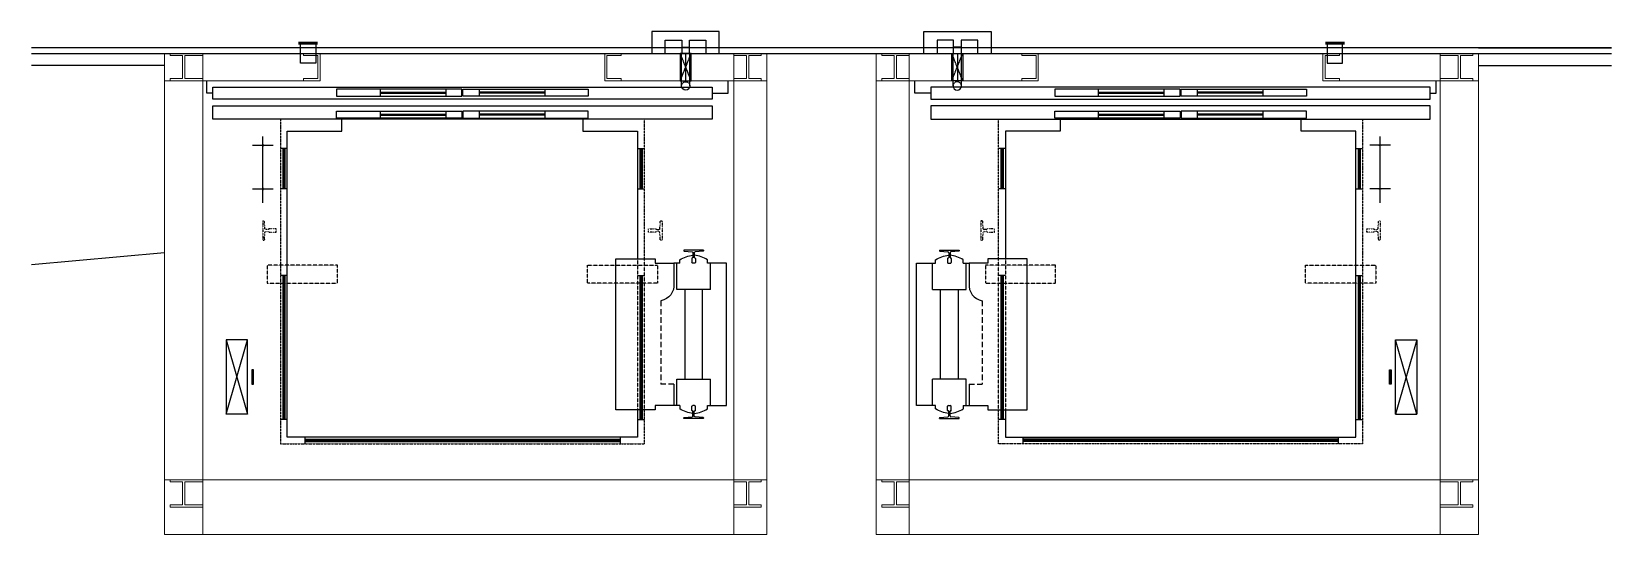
# Model space of a CAD drawing. Header units: millimetres. Extents: x 1372008 to 1411324, y -46445 to -30295.
# Drawn here: x 1372008 to 1379223, y -46445 to -44145 of the extents above; entities that cross this region are included whole.
import ezdxf

# ---------------------------------------------------------------- set-up
doc = ezdxf.new("R2010")
doc.units = ezdxf.units.MM
for name, pattern in [('CENTER2', [1.125, 0.75, -0.125, 0.125, -0.125]), ('DIVIDE', [1.25, 0.5, -0.25, 0, -0.25, 0, -0.25]), ('HIDDEN', [0.375, 0.25, -0.125]), ('PHANTOM', [2.5, 1.25, -0.25, 0.25, -0.25, 0.25, -0.25])]:
    doc.linetypes.add(name, pattern=pattern)
for name, color, linetype in [('Baca', 7, 'Continuous'), ('Lift', 7, 'Continuous'), ('Meheccer', 7, 'Continuous'), ('plita 2', 7, 'Continuous'), ('sutun1', 7, 'Continuous')]:
    doc.layers.add(name, color=color, linetype=linetype)
doc.layers.add('Metalkonstruksiya', color=206, linetype='Continuous', lineweight=9)

msp = doc.modelspace()

# ---------------------------------------------------------------- linework, layer by layer
at = {"layer": 'Baca'}
msp.add_line((1372615.2, -45156.3), (1372007.8, -45211.4), dxfattribs=at)
at = {"layer": 'Lift'}
for p, q in [((1373226.4, -44197.5), (1373313.9, -44197.5)), ((1374977.4, -44216.4), (1375012, -44216.4)), ((1376253, -44216.4), (1376218.4, -44216.4)), ((1378003.9, -44197.5), (1377916.4, -44197.5)), ((1374994.7, -44244.8), (1374994.7, -44369.8)), ((1376235.7, -44244.8), (1376235.7, -44369.8)), ((1372807.8, -44427.3), (1372807.8, -44369.8)), ((1374976.2, -44393.4), (1374976.2, -44369.8)), ((1375014.2, -44393.4), (1375014.2, -44369.8)), ((1376216.2, -44393.4), (1376216.2, -44369.8)), ((1376254.2, -44393.4), (1376254.2, -44369.8)), ((1378422.6, -44427.3), (1378422.6, -44369.8)), ((1372835.2, -44427.3), (1372807.8, -44427.3)), ((1373599.2, -44408.8), (1373599.2, -44440.8)), ((1373599.2, -44422.3), (1373899.2, -44422.3)), ((1373599.2, -44424.8), (1373899.2, -44424.8)), ((1373599.2, -44427.3), (1373899.2, -44427.3)), ((1373899.2, -44408.8), (1373899.2, -44440.8)), ((1374051.2, -44408.8), (1374051.2, -44440.8)), ((1374351.2, -44422.3), (1374051.2, -44422.3)), ((1374051.2, -44424.8), (1374351.2, -44424.8)), ((1374351.2, -44427.3), (1374051.2, -44427.3)), ((1374351.2, -44408.8), (1374351.2, -44440.8)), ((1376879.2, -44408.8), (1376879.2, -44440.8)), ((1376879.2, -44422.3), (1377179.2, -44422.3)), ((1377179.2, -44424.8), (1376879.2, -44424.8)), ((1376879.2, -44427.3), (1377179.2, -44427.3)), ((1377179.2, -44408.8), (1377179.2, -44440.8)), ((1377331.2, -44408.8), (1377331.2, -44440.8)), ((1377631.2, -44422.3), (1377331.2, -44422.3)), ((1377631.2, -44424.8), (1377331.2, -44424.8)), ((1377631.2, -44427.3), (1377331.2, -44427.3)), ((1377631.2, -44408.8), (1377631.2, -44440.8)), ((1378395.2, -44427.3), (1378422.6, -44427.3)), ((1373599.2, -44508.8), (1373599.2, -44540.8)), ((1373899.2, -44508.8), (1373899.2, -44540.8)), ((1374051.2, -44508.8), (1374051.2, -44540.8)), ((1374351.2, -44508.8), (1374351.2, -44540.8)), ((1376879.2, -44508.8), (1376879.2, -44540.8)), ((1377179.2, -44508.8), (1377179.2, -44540.8)), ((1377331.2, -44508.8), (1377331.2, -44540.8)), ((1377631.2, -44508.8), (1377631.2, -44540.8)), ((1373599.2, -44522.3), (1373899.2, -44522.3)), ((1373599.2, -44524.8), (1373899.2, -44524.8)), ((1373599.2, -44527.3), (1373899.2, -44527.3)), ((1374351.2, -44522.3), (1374051.2, -44522.3)), ((1374051.2, -44524.8), (1374351.2, -44524.8)), ((1374351.2, -44527.3), (1374051.2, -44527.3)), ((1376879.2, -44522.3), (1377179.2, -44522.3)), ((1377179.2, -44524.8), (1376879.2, -44524.8)), ((1376879.2, -44527.3), (1377179.2, -44527.3)), ((1377631.2, -44522.3), (1377331.2, -44522.3)), ((1377631.2, -44524.8), (1377331.2, -44524.8)), ((1377631.2, -44527.3), (1377331.2, -44527.3)), ((1373175.2, -44679.8), (1373144.2, -44679.8)), ((1373154.7, -44679.8), (1373154.7, -44863.8)), ((1373159.7, -44679.8), (1373159.7, -44863.8)), ((1373164.7, -44679.8), (1373164.7, -44863.8)), ((1374775.2, -44679.8), (1374806.2, -44679.8)), ((1374785.7, -44679.8), (1374785.7, -44863.8)), ((1374790.7, -44679.8), (1374790.7, -44863.8)), ((1374795.7, -44679.8), (1374795.7, -44863.8)), ((1376455.2, -44679.8), (1376424.2, -44679.8)), ((1376434.7, -44679.8), (1376434.7, -44863.8)), ((1376439.7, -44679.8), (1376439.7, -44863.8)), ((1376444.7, -44679.8), (1376444.7, -44863.8)), ((1378055.2, -44679.8), (1378086.2, -44679.8)), ((1378065.7, -44679.8), (1378065.7, -44863.8)), ((1378070.7, -44679.8), (1378070.7, -44863.8)), ((1378075.7, -44679.8), (1378075.7, -44863.8)), ((1373175.2, -44863.8), (1373144.2, -44863.8)), ((1374775.2, -44863.8), (1374806.2, -44863.8)), ((1376455.2, -44863.8), (1376424.2, -44863.8)), ((1378055.2, -44863.8), (1378086.2, -44863.8)), ((1373175.2, -45259.8), (1373144.2, -45259.8)), ((1373154.7, -45259.8), (1373154.7, -45919.8)), ((1373159.7, -45259.8), (1373159.7, -45919.8)), ((1373164.7, -45259.8), (1373164.7, -45919.8)), ((1374775.2, -45259.8), (1374806.2, -45259.8)), ((1374785.7, -45259.8), (1374785.7, -45919.8)), ((1374790.7, -45259.8), (1374790.7, -45919.8)), ((1374795.7, -45259.8), (1374795.7, -45919.8)), ((1376455.2, -45259.8), (1376424.2, -45259.8)), ((1376434.7, -45259.8), (1376434.7, -45919.8)), ((1376439.7, -45259.8), (1376439.7, -45919.8)), ((1376444.7, -45259.8), (1376444.7, -45919.8)), ((1378055.2, -45259.8), (1378086.2, -45259.8)), ((1378065.7, -45259.8), (1378065.7, -45919.8)), ((1378070.7, -45259.8), (1378070.7, -45919.8)), ((1378075.7, -45259.8), (1378075.7, -45919.8)), ((1373175.2, -45919.8), (1373144.2, -45919.8)), ((1374775.2, -45919.8), (1374806.2, -45919.8)), ((1376455.2, -45919.8), (1376424.2, -45919.8)), ((1378055.2, -45919.8), (1378086.2, -45919.8)), ((1373255.2, -45999.8), (1373255.2, -46029.8)), ((1373255.2, -46009.8), (1374695.2, -46009.8)), ((1373255.2, -46014.8), (1374695.2, -46014.8)), ((1373255.2, -46019.8), (1374695.2, -46019.8)), ((1374695.2, -45999.8), (1374695.2, -46029.8)), ((1376535.2, -45999.8), (1376535.2, -46029.8)), ((1377975.2, -46009.8), (1376535.2, -46009.8)), ((1377975.2, -46014.8), (1376535.2, -46014.8)), ((1377975.2, -46019.8), (1376535.2, -46019.8)), ((1377975.2, -45999.8), (1377975.2, -46029.8))]:
    msp.add_line(p, q, dxfattribs=at)
at = {"layer": 'Lift', "linetype": 'CENTER2'}
for p, q in [((1375020.2, -44369.8), (1374970.2, -44244.8)), ((1374970.2, -44369.8), (1375020.2, -44244.8)), ((1376210.2, -44369.8), (1376260.2, -44244.8)), ((1376260.2, -44369.8), (1376210.2, -44244.8)), ((1373064.2, -44928), (1373064.2, -44624.7)), ((1378166.2, -44928), (1378166.2, -44624.7)), ((1373016.7, -44664.8), (1373111.7, -44664.8)), ((1378213.7, -44664.8), (1378118.7, -44664.8)), ((1373016.7, -44864.8), (1373111.7, -44864.8)), ((1378213.7, -44864.8), (1378118.7, -44864.8))]:
    msp.add_line(p, q, dxfattribs=at)
at = {"layer": 'Lift', "linetype": 'HIDDEN', "ltscale": 10}
for p, q in [((1374976.2, -44369.8), (1374976.2, -44244.8)), ((1375014.2, -44369.8), (1375014.2, -44244.8)), ((1376216.2, -44369.8), (1376216.2, -44244.8)), ((1376254.2, -44369.8), (1376254.2, -44244.8))]:
    msp.add_line(p, q, dxfattribs=at)
at = {"layer": 'Lift', "linetype": 'Continuous'}
for p, q in [((1373425.2, -44599.8), (1373425.2, -44544.8)), ((1377805.2, -44599.8), (1377805.2, -44544.8)), ((1373175.2, -45999.8), (1373175.2, -44599.8)), ((1373175.2, -44599.8), (1373425.2, -44599.8)), ((1378055.2, -44599.8), (1377805.2, -44599.8)), ((1378055.2, -45999.8), (1378055.2, -44599.8)), ((1374775.2, -45871.8), (1374775.2, -45999.8)), ((1376455.2, -45871.8), (1376455.2, -45999.8)), ((1374775.2, -45999.8), (1373175.2, -45999.8)), ((1376455.2, -45999.8), (1378055.2, -45999.8))]:
    msp.add_line(p, q, dxfattribs=at)
at = {"layer": 'Lift', "linetype": 'PHANTOM', "ltscale": 0.5}
for p, q in [((1374806.2, -45187.8), (1374806.2, -44544.8)), ((1376424.2, -45187.8), (1376424.2, -44544.8))]:
    msp.add_line(p, q, dxfattribs=at)
at = {"layer": 'Lift', "linetype": 'ByBlock'}
for p, q in [((1375076.2, -45144.8), (1374986.2, -45144.8)), ((1374986.2, -45144.8), (1374986.2, -45147)), ((1374988, -45149), (1375024.2, -45152.8)), ((1375028.2, -45156.8), (1375028.2, -45178.4)), ((1375034.2, -45156.8), (1375034.2, -45178.4)), ((1375074.4, -45149), (1375038.2, -45152.8)), ((1375076.2, -45144.8), (1375076.2, -45147)), ((1376154.2, -45144.8), (1376244.2, -45144.8)), ((1376154.2, -45144.8), (1376154.2, -45147)), ((1376156, -45149), (1376192.2, -45152.8)), ((1376196.2, -45156.8), (1376196.2, -45178.4)), ((1376202.2, -45156.8), (1376202.2, -45178.4)), ((1376242.4, -45149), (1376206.2, -45152.8)), ((1376244.2, -45144.8), (1376244.2, -45147)), ((1374967.7, -45204.8), (1374941.2, -45204.8)), ((1374941.2, -45204.8), (1374941.2, -45296.9)), ((1374954.4, -45324.8), (1374954.4, -45204.8)), ((1374967.7, -45204.8), (1374967.7, -45189.1)), ((1375023.2, -45182.4), (1375023.2, -45200.8)), ((1375026.2, -45180.4), (1375025.2, -45180.4)), ((1375035.2, -45204.8), (1375027.2, -45204.8)), ((1375037.2, -45180.4), (1375036.2, -45180.4)), ((1375039.2, -45182.4), (1375039.2, -45200.8)), ((1375107.9, -45324.8), (1375107.9, -45204.8)), ((1376122.4, -45324.8), (1376122.4, -45204.8)), ((1376191.2, -45182.4), (1376191.2, -45200.8)), ((1376193.2, -45180.4), (1376194.2, -45180.4)), ((1376195.2, -45204.8), (1376203.2, -45204.8)), ((1376204.2, -45180.4), (1376205.2, -45180.4)), ((1376207.2, -45182.4), (1376207.2, -45200.8)), ((1376262.7, -45204.8), (1376262.7, -45189.1)), ((1376262.7, -45204.8), (1376289.2, -45204.8)), ((1376275.9, -45324.8), (1376275.9, -45204.8)), ((1376289.2, -45204.8), (1376289.2, -45296.9)), ((1375107.9, -45324.8), (1374954.4, -45324.8)), ((1374991.2, -45324.8), (1374991.2, -45734.8)), ((1375071.2, -45734.8), (1375071.2, -45324.8)), ((1376122.4, -45324.8), (1376275.9, -45324.8)), ((1376159.2, -45734.8), (1376159.2, -45324.8)), ((1376239.2, -45324.8), (1376239.2, -45734.8)), ((1374954.4, -45734.8), (1375107.9, -45734.8)), ((1374954.4, -45854.8), (1374954.4, -45734.8)), ((1375107.9, -45854.8), (1375107.9, -45734.8)), ((1376275.9, -45734.8), (1376122.4, -45734.8)), ((1376122.4, -45854.8), (1376122.4, -45734.8)), ((1376275.9, -45854.8), (1376275.9, -45734.8)), ((1374941.2, -45756.9), (1374941.2, -45854.8)), ((1376289.2, -45756.9), (1376289.2, -45854.8)), ((1374967.7, -45854.8), (1374941.2, -45854.8)), ((1374967.7, -45854.8), (1374967.7, -45870.6)), ((1375023.2, -45877.3), (1375023.2, -45858.8)), ((1375026.2, -45879.3), (1375025.2, -45879.3)), ((1375035.2, -45854.8), (1375027.2, -45854.8)), ((1375028.2, -45902.8), (1375028.2, -45881.3)), ((1375034.2, -45902.8), (1375034.2, -45881.3)), ((1375037.2, -45879.3), (1375036.2, -45879.3)), ((1375039.2, -45877.3), (1375039.2, -45858.8)), ((1376191.2, -45877.3), (1376191.2, -45858.8)), ((1376193.2, -45879.3), (1376194.2, -45879.3)), ((1376195.2, -45854.8), (1376203.2, -45854.8)), ((1376196.2, -45902.8), (1376196.2, -45881.3)), ((1376202.2, -45902.8), (1376202.2, -45881.3)), ((1376204.2, -45879.3), (1376205.2, -45879.3)), ((1376207.2, -45877.3), (1376207.2, -45858.8)), ((1376262.7, -45854.8), (1376289.2, -45854.8)), ((1376262.7, -45854.8), (1376262.7, -45870.6)), ((1374986.2, -45914.8), (1374986.2, -45912.6)), ((1375076.2, -45914.8), (1374986.2, -45914.8)), ((1374988, -45910.6), (1375024.2, -45906.8)), ((1375074.4, -45910.6), (1375038.2, -45906.8)), ((1375076.2, -45914.8), (1375076.2, -45912.6)), ((1376154.2, -45914.8), (1376154.2, -45912.6)), ((1376154.2, -45914.8), (1376244.2, -45914.8)), ((1376156, -45910.6), (1376192.2, -45906.8)), ((1376242.4, -45910.6), (1376206.2, -45906.8)), ((1376244.2, -45914.8), (1376244.2, -45912.6))]:
    msp.add_line(p, q, dxfattribs=at)
at = {"layer": 'Lift', "linetype": 'HIDDEN'}
for p, q in [((1374775.2, -45187.8), (1374775.2, -45871.8)), ((1374806.2, -45871.8), (1374806.2, -45187.8)), ((1376424.2, -45871.8), (1376424.2, -45187.8)), ((1376455.2, -45187.8), (1376455.2, -45871.8))]:
    msp.add_line(p, q, dxfattribs=at)
at = {"layer": 'Lift', "linetype": 'HIDDEN', "ltscale": 100}
for p, q in [((1374881.2, -45376.3), (1374881.2, -45756.9)), ((1376349.2, -45376.3), (1376349.2, -45756.9)), ((1374941.2, -45756.9), (1374881.2, -45756.9)), ((1376289.2, -45756.9), (1376349.2, -45756.9))]:
    msp.add_line(p, q, dxfattribs=at)
at = {"layer": 'Lift', "ltscale": 2, "extrusion": (0, 0, -1)}
msp.add_lwpolyline([(-1375148.3, -44244.8), (-1375148.3, -44144.8), (-1374841.1, -44144.8), (-1374841.1, -44244.8)], dxfattribs=at)
at = {"layer": 'Lift', "ltscale": 2}
msp.add_lwpolyline([(1376082.1, -44244.8), (1376082.1, -44144.8), (1376389.3, -44144.8), (1376389.3, -44244.8)], dxfattribs=at)
at = {"layer": 'Lift', "extrusion": (0, 0, -1), "const_width": 13.1}
msp.add_lwpolyline([(-1373226.4, -44197.5), (-1373313.9, -44197.5)], dxfattribs=at)
at = {"layer": 'Lift', "extrusion": (0, 0, -1)}
for points in [[(-1373305.2, -44203.8), (-1373305.2, -44289.8), (-1373305.2, -44289.8), (-1373235.2, -44289.8), (-1373235.2, -44197.5)], [(-1374902, -44244.8), (-1374902, -44183.7), (-1374977.4, -44183.7), (-1374977.4, -44244.8)], [(-1375012, -44245.1), (-1375012, -44183.7), (-1375087.4, -44183.7), (-1375087.4, -44244.8)], [(-1375115.2, -44427.3), (-1375188.3, -44427.3), (-1375188.3, -44369.8)]]:
    msp.add_lwpolyline(points, dxfattribs=at)
at = {"layer": 'Lift'}
for points in [[(1376218.4, -44245.1), (1376218.4, -44183.7), (1376143, -44183.7), (1376143, -44244.8)], [(1376328.4, -44244.8), (1376328.4, -44183.7), (1376253, -44183.7), (1376253, -44244.8)], [(1377925.2, -44203.8), (1377925.2, -44289.8), (1377925.2, -44289.8), (1377995.2, -44289.8), (1377995.2, -44197.5)], [(1376115.2, -44427.3), (1376042, -44427.3), (1376042, -44369.8)]]:
    msp.add_lwpolyline(points, dxfattribs=at)
at = {"layer": 'Lift', "const_width": 13.1}
msp.add_lwpolyline([(1378003.9, -44197.5), (1377916.4, -44197.5)], dxfattribs=at)
at = {"layer": 'Lift', "linetype": 'Continuous', "extrusion": (0, 0, -1)}
for points in [[(-1375020.2, -44244.8), (-1375020.2, -44244.8), (-1374970.2, -44244.8), (-1374970.2, -44369.8), (-1375020.2, -44369.8), (-1375020.2, -44244.8)], [(-1375115.2, -44399.8), (-1375115.2, -44454.8), (-1372835.2, -44454.8), (-1372835.2, -44399.8), (-1375115.2, -44399.8)], [(-1375115.2, -44484.8), (-1375115.2, -44544.8), (-1372835.2, -44544.8), (-1372835.2, -44484.8), (-1375115.2, -44484.8)], [(-1374525.2, -44544.8), (-1374525.2, -44599.8), (-1374775.2, -44599.8), (-1374775.2, -45187.8)], [(-1372993.1, -45894.8), (-1372993.1, -45554.8), (-1372896.6, -45554.8), (-1372993.1, -45894.8), (-1372896.6, -45894.8), (-1372993.1, -45554.8), (-1372896.6, -45554.8), (-1372896.6, -45894.8)]]:
    msp.add_lwpolyline(points, dxfattribs=at)
at = {"layer": 'Lift', "linetype": 'Continuous'}
for points in [[(1376210.2, -44244.8), (1376210.2, -44244.8), (1376260.2, -44244.8), (1376260.2, -44369.8), (1376210.2, -44369.8), (1376210.2, -44244.8)], [(1376115.2, -44399.8), (1376115.2, -44454.8), (1378395.2, -44454.8), (1378395.2, -44399.8), (1376115.2, -44399.8)], [(1376115.2, -44484.8), (1376115.2, -44544.8), (1378395.2, -44544.8), (1378395.2, -44484.8), (1376115.2, -44484.8)], [(1376705.2, -44544.8), (1376705.2, -44599.8), (1376455.2, -44599.8), (1376455.2, -45187.8)], [(1378237.3, -45894.8), (1378237.3, -45554.8), (1378333.8, -45554.8), (1378237.3, -45894.8), (1378333.8, -45894.8), (1378237.3, -45554.8), (1378333.8, -45554.8), (1378333.8, -45894.8)]]:
    msp.add_lwpolyline(points, dxfattribs=at)
at = {"layer": 'Lift', "linetype": 'Continuous', "extrusion": (0, 0, -1)}
for points in [[(-1373400.2, -44440.8), (-1373972.7, -44440.8), (-1373972.7, -44408.8), (-1373400.2, -44408.8)], [(-1374550.2, -44440.8), (-1373977.7, -44440.8), (-1373977.7, -44408.8), (-1374550.2, -44408.8)], [(-1373400.2, -44508.8), (-1373972.7, -44508.8), (-1373972.7, -44540.8), (-1373400.2, -44540.8)], [(-1374550.2, -44508.8), (-1373977.7, -44508.8), (-1373977.7, -44540.8), (-1374550.2, -44540.8)]]:
    msp.add_lwpolyline(points, close=True, dxfattribs=at)
at = {"layer": 'Lift', "linetype": 'Continuous'}
for points in [[(1376680.2, -44440.8), (1377252.7, -44440.8), (1377252.7, -44408.8), (1376680.2, -44408.8)], [(1377830.2, -44440.8), (1377257.7, -44440.8), (1377257.7, -44408.8), (1377830.2, -44408.8)], [(1376680.2, -44508.8), (1377252.7, -44508.8), (1377252.7, -44540.8), (1376680.2, -44540.8)], [(1377830.2, -44508.8), (1377257.7, -44508.8), (1377257.7, -44540.8), (1377830.2, -44540.8)]]:
    msp.add_lwpolyline(points, close=True, dxfattribs=at)
at = {"layer": 'Lift', "linetype": 'PHANTOM', "ltscale": 0.5, "extrusion": (0, 0, -1)}
msp.add_lwpolyline([(-1373144.2, -44544.8), (-1373144.2, -46029.8), (-1374806.2, -46029.8), (-1374806.2, -45871.8)], dxfattribs=at)
at = {"layer": 'Lift', "linetype": 'PHANTOM', "ltscale": 0.5}
msp.add_lwpolyline([(1378086.2, -44544.8), (1378086.2, -46029.8), (1376424.2, -46029.8), (1376424.2, -45871.8)], dxfattribs=at)
at = {"layer": 'Lift', "linetype": 'DIVIDE', "extrusion": (0, 0, -1)}
for points in [[(-1373125.2, -45047.9), (-1373124.2, -45046.9), (-1373091.8, -45046.9, 0.355675), (-1373087.9, -45050.1), (-1373077.7, -45050.1, 0.393341), (-1373073.7, -45046.4), (-1373071.3, -45013.1, -0.393341), (-1373068.3, -45010.3), (-1373063.2, -45010.3), (-1373063.2, -45099.3), (-1373068.3, -45099.3, -0.393341), (-1373071.3, -45096.5), (-1373073.7, -45063.3, 0.393341), (-1373077.7, -45059.6), (-1373087.9, -45059.6, 0.355675), (-1373091.8, -45062.8), (-1373124.2, -45062.8), (-1373125.2, -45061.8)], [(-1374825.2, -45047.9), (-1374826.2, -45046.9), (-1374858.6, -45046.9, -0.355675), (-1374862.5, -45050.1), (-1374872.7, -45050.1, -0.393341), (-1374876.7, -45046.4), (-1374879.1, -45013.1, 0.393341), (-1374882.1, -45010.3), (-1374887.2, -45010.3), (-1374887.2, -45099.3), (-1374882.1, -45099.3, 0.393341), (-1374879.1, -45096.5), (-1374876.7, -45063.3, -0.393341), (-1374872.7, -45059.6), (-1374862.5, -45059.6, -0.355675), (-1374858.6, -45062.8), (-1374826.2, -45062.8), (-1374825.2, -45061.8)]]:
    msp.add_lwpolyline(points, format="xyb", close=True, dxfattribs=at)
at = {"layer": 'Lift', "linetype": 'DIVIDE'}
for points in [[(1376405.2, -45047.9), (1376404.2, -45046.9), (1376371.8, -45046.9, -0.355675), (1376367.9, -45050.1), (1376357.7, -45050.1, -0.393341), (1376353.7, -45046.4), (1376351.3, -45013.1, 0.393341), (1376348.3, -45010.3), (1376343.2, -45010.3), (1376343.2, -45099.3), (1376348.3, -45099.3, 0.393341), (1376351.3, -45096.5), (1376353.7, -45063.3, -0.393341), (1376357.7, -45059.6), (1376367.9, -45059.6, -0.355675), (1376371.8, -45062.8), (1376404.2, -45062.8), (1376405.2, -45061.8)], [(1378105.2, -45047.9), (1378106.2, -45046.9), (1378138.6, -45046.9, 0.355675), (1378142.5, -45050.1), (1378152.7, -45050.1, 0.393341), (1378156.7, -45046.4), (1378159.1, -45013.1, -0.393341), (1378162.1, -45010.3), (1378167.2, -45010.3), (1378167.2, -45099.3), (1378162.1, -45099.3, -0.393341), (1378159.1, -45096.5), (1378156.7, -45063.3, 0.393341), (1378152.7, -45059.6), (1378142.5, -45059.6, 0.355675), (1378138.6, -45062.8), (1378106.2, -45062.8), (1378105.2, -45061.8)]]:
    msp.add_lwpolyline(points, format="xyb", close=True, dxfattribs=at)
at = {"layer": 'Lift', "linetype": 'HIDDEN', "extrusion": (0, 0, -1)}
for points in [[(-1373084.2, -45296.3), (-1373404.2, -45296.3), (-1373404.2, -45213.3), (-1373084.2, -45213.3)], [(-1374546.2, -45213.3), (-1374866.2, -45213.3), (-1374866.2, -45296.3), (-1374546.2, -45296.3)]]:
    msp.add_lwpolyline(points, close=True, dxfattribs=at)
at = {"layer": 'Lift', "linetype": 'ByBlock', "extrusion": (0, 0, -1)}
msp.add_lwpolyline([(-1374941.2, -45854.8), (-1374855.4, -45854.8), (-1374855.4, -45874.8), (-1374675.2, -45874.8), (-1374675.2, -45184.8), (-1374855.4, -45184.8), (-1374855.4, -45204.8), (-1374941.2, -45204.8)], dxfattribs=at)
msp.add_lwpolyline([(-1375034.2, -45892.1, -0.106881), (-1375094.7, -45870.6), (-1375094.7, -45854.8), (-1375181.2, -45854.8), (-1375181.2, -45204.8), (-1375094.7, -45204.8), (-1375094.7, -45189.1, -0.106881), (-1375034.2, -45167.6)], format="xyb", dxfattribs=at)
at = {"layer": 'Lift', "linetype": 'ByBlock'}
msp.add_lwpolyline([(1376196.2, -45892.1, -0.106881), (1376135.7, -45870.6), (1376135.7, -45854.8), (1376049.2, -45854.8), (1376049.2, -45204.8), (1376135.7, -45204.8), (1376135.7, -45189.1, -0.106881), (1376196.2, -45167.6)], format="xyb", dxfattribs=at)
msp.add_lwpolyline([(1376289.2, -45854.8), (1376374.9, -45854.8), (1376374.9, -45874.8), (1376555.2, -45874.8), (1376555.2, -45184.8), (1376374.9, -45184.8), (1376374.9, -45204.8), (1376289.2, -45204.8)], dxfattribs=at)
at = {"layer": 'Lift', "linetype": 'HIDDEN'}
for points in [[(1376684.2, -45213.3), (1376364.2, -45213.3), (1376364.2, -45296.3), (1376684.2, -45296.3)], [(1378146.2, -45296.3), (1377826.2, -45296.3), (1377826.2, -45213.3), (1378146.2, -45213.3)]]:
    msp.add_lwpolyline(points, close=True, dxfattribs=at)
at = {"layer": 'Lift', "linetype": 'Continuous', "extrusion": (0, 0, -1)}
msp.add_lwpolyline([(-1373017.4, -45755.7), (-1373017.4, -45694, -0.414214), (-1373015.2, -45691.8, -0.414214), (-1373013.1, -45694), (-1373013.1, -45755.7, -0.414214), (-1373015.2, -45757.8, -0.414214), (-1373017.4, -45755.7, -0.414214), (-1373019.5, -45757.8, -0.414214), (-1373021.7, -45755.7), (-1373021.7, -45694, -0.414214), (-1373019.5, -45691.8, -0.414214), (-1373017.4, -45694)], format="xyb", dxfattribs=at)
at = {"layer": 'Lift', "linetype": 'Continuous'}
msp.add_lwpolyline([(1378213, -45755.7), (1378213, -45694, -0.414214), (1378215.2, -45691.8, -0.414214), (1378217.3, -45694), (1378217.3, -45755.7, -0.414214), (1378215.2, -45757.8, -0.414214), (1378213, -45755.7, -0.414214), (1378210.9, -45757.8, -0.414214), (1378208.7, -45755.7), (1378208.7, -45694, -0.414214), (1378210.9, -45691.8, -0.414214), (1378213, -45694)], format="xyb", dxfattribs=at)
at = {"layer": 'Lift', "linetype": 'Continuous', "extrusion": (0, 0, -1)}
for centre in [(-1373064.2, -44664.8), (-1373064.2, -44864.8)]:
    msp.add_circle(centre, 3, dxfattribs=at)
at = {"layer": 'Lift', "linetype": 'Continuous'}
for centre in [(1378166.2, -44664.8), (1378166.2, -44864.8)]:
    msp.add_circle(centre, 3, dxfattribs=at)
at = {"layer": 'Lift', "linetype": 'HIDDEN', "ltscale": 10, "extrusion": (0, 0, -1)}
msp.add_arc((-1374995.2, -44393.4), 19, 0, 180, dxfattribs=at)
at = {"layer": 'Lift', "extrusion": (0, 0, -1)}
msp.add_arc((-1374995.2, -44393.4), 19, 180, 0, dxfattribs=at)
at = {"layer": 'Lift', "linetype": 'HIDDEN', "ltscale": 10}
msp.add_arc((1376235.2, -44393.4), 19, 0, 180, dxfattribs=at)
at = {"layer": 'Lift'}
msp.add_arc((1376235.2, -44393.4), 19, 180, 0, dxfattribs=at)
at = {"layer": 'Lift', "linetype": 'ByBlock', "extrusion": (0, 0, -1)}
for centre, radius, start, end in [((-1374988.2, -45147), 2, -83.99099, 0), ((-1375024.2, -45156.8), 4, 90, 180), ((-1375024.2, -45156.8), 4, 90, 180), ((-1375038.2, -45156.8), 4, 0, 90), ((-1375038.2, -45156.8), 4, 0, 90), ((-1375074.2, -45147), 2, 180, -96.00901), ((-1375047.7, -45318.2), 151.9, 58.23489, 82.63754), ((-1375025.2, -45182.4), 2, 0, 90), ((-1375027.2, -45200.8), 4, -90, 0), ((-1375026.2, -45178.4), 2, 180, -90), ((-1375036.2, -45178.4), 2, -90, 0), ((-1375035.2, -45200.8), 4, 180, -90), ((-1375037.2, -45182.4), 2, 90, 180), ((-1374868.1, -45304.1), 73.4, 174.35555, -100.24365), ((-1375047.7, -45741.4), 151.9, -82.63754, -58.23489), ((-1375027.2, -45858.8), 4, 0, 90), ((-1375025.2, -45877.3), 2, -90, 0), ((-1375026.2, -45881.3), 2, 90, 180), ((-1375036.2, -45881.3), 2, 0, 90), ((-1375035.2, -45858.8), 4, 90, 180), ((-1375037.2, -45877.3), 2, 180, -90), ((-1374988.2, -45912.6), 2, 0, 83.99099), ((-1375024.2, -45902.8), 4, 180, -90), ((-1375024.2, -45902.8), 4, 180, -90), ((-1375038.2, -45902.8), 4, -90, 0), ((-1375038.2, -45902.8), 4, -90, 0), ((-1375074.2, -45912.6), 2, 96.00901, 180)]:
    msp.add_arc(centre, radius, start, end, dxfattribs=at)
at = {"layer": 'Lift', "linetype": 'ByBlock'}
for centre, radius, start, end in [((1376156.2, -45147), 2, 180, -96.00901), ((1376192.2, -45156.8), 4, 0, 90), ((1376192.2, -45156.8), 4, 0, 90), ((1376206.2, -45156.8), 4, 90, 180), ((1376206.2, -45156.8), 4, 90, 180), ((1376242.2, -45147), 2, -83.99099, 0), ((1376193.2, -45182.4), 2, 90, 180), ((1376195.2, -45200.8), 4, 180, -90), ((1376194.2, -45178.4), 2, -90, 0), ((1376182.7, -45318.2), 151.9, 58.23489, 82.63754), ((1376204.2, -45178.4), 2, 180, -90), ((1376203.2, -45200.8), 4, -90, 0), ((1376205.2, -45182.4), 2, 0, 90), ((1376362.2, -45304.1), 73.4, 174.35555, -100.24365), ((1376195.2, -45858.8), 4, 90, 180), ((1376193.2, -45877.3), 2, 180, -90), ((1376194.2, -45881.3), 2, 0, 90), ((1376182.7, -45741.4), 151.9, -82.63754, -58.23489), ((1376204.2, -45881.3), 2, 90, 180), ((1376203.2, -45858.8), 4, 0, 90), ((1376205.2, -45877.3), 2, -90, 0), ((1376156.2, -45912.6), 2, 96.00901, 180), ((1376192.2, -45902.8), 4, -90, 0), ((1376192.2, -45902.8), 4, -90, 0), ((1376206.2, -45902.8), 4, 180, -90), ((1376206.2, -45902.8), 4, 180, -90), ((1376242.2, -45912.6), 2, 0, 83.99099)]:
    msp.add_arc(centre, radius, start, end, dxfattribs=at)
at = {"layer": 'Meheccer'}
for p, q in [((1372615.2, -44219.8), (1372007.8, -44219.8)), ((1378615.2, -44219.8), (1379222.6, -44219.8)), ((1372615.2, -44299.8), (1372007.8, -44299.8)), ((1378615.2, -44299.8), (1379222.6, -44299.8))]:
    msp.add_line(p, q, dxfattribs=at)
at = {"layer": 'Metalkonstruksiya', "extrusion": (0, 0, -1)}
for points in [[(-1372615.2, -44244.8), (-1372790.2, -44244.8), (-1372790.2, -46444.8), (-1372615.2, -46444.8)], [(-1372790.2, -44254.8), (-1372790.2, -44244.8), (-1372640.2, -44244.8), (-1372640.2, -44254.8), (-1372697.7, -44254.8), (-1372697.7, -44359.8), (-1372640.2, -44359.8), (-1372640.2, -44369.8), (-1372790.2, -44369.8), (-1372790.2, -44359.8), (-1372707.7, -44359.8), (-1372707.7, -44254.8)], [(-1373250.2, -44359.8), (-1373315.2, -44359.8), (-1373315.2, -44254.8), (-1373250.2, -44254.8), (-1373250.2, -44244.8), (-1373325.2, -44244.8), (-1373325.2, -44369.8), (-1373250.2, -44369.8)], [(-1375365.2, -44369.8), (-1374625.2, -44369.8), (-1374625.2, -44244.8), (-1375365.2, -44244.8)], [(-1374700.2, -44359.8), (-1374635.2, -44359.8), (-1374635.2, -44254.8), (-1374700.2, -44254.8), (-1374700.2, -44244.8), (-1374625.2, -44244.8), (-1374625.2, -44369.8), (-1374700.2, -44369.8)], [(-1375215.2, -44244.8), (-1375365.2, -44244.8), (-1375365.2, -46444.8), (-1375215.2, -46444.8)], [(-1375215.2, -44254.8), (-1375215.2, -44244.8), (-1375340.2, -44244.8), (-1375340.2, -44254.8), (-1375282.7, -44254.8), (-1375282.7, -44359.8), (-1375340.2, -44359.8), (-1375340.2, -44369.8), (-1375215.2, -44369.8), (-1375215.2, -44359.8), (-1375272.7, -44359.8), (-1375272.7, -44254.8)], [(-1375365.2, -46194.8), (-1372615.2, -46194.8), (-1372615.2, -46444.8), (-1375365.2, -46444.8)], [(-1372790.2, -46204.8), (-1372790.2, -46194.8), (-1372640.2, -46194.8), (-1372640.2, -46204.8), (-1372697.7, -46204.8), (-1372697.7, -46309.8), (-1372640.2, -46309.8), (-1372640.2, -46319.8), (-1372790.2, -46319.8), (-1372790.2, -46309.8), (-1372707.7, -46309.8), (-1372707.7, -46204.8)], [(-1375215.2, -46204.8), (-1375215.2, -46194.8), (-1375340.2, -46194.8), (-1375340.2, -46204.8), (-1375282.7, -46204.8), (-1375282.7, -46309.8), (-1375340.2, -46309.8), (-1375340.2, -46319.8), (-1375215.2, -46319.8), (-1375215.2, -46309.8), (-1375272.7, -46309.8), (-1375272.7, -46204.8)]]:
    msp.add_lwpolyline(points, close=True, dxfattribs=at)
msp.add_lwpolyline([(-1373210.2, -44244.8), (-1372615.2, -44244.8), (-1372615.2, -44369.8), (-1373325.2, -44369.8), (-1373325.2, -44244.8), (-1373210.2, -44244.8)], dxfattribs=at)
at = {"layer": 'Metalkonstruksiya'}
for points in [[(1375865.2, -44369.8), (1376605.2, -44369.8), (1376605.2, -44244.8), (1375865.2, -44244.8)], [(1376015.2, -44244.8), (1375865.2, -44244.8), (1375865.2, -46444.8), (1376015.2, -46444.8)], [(1376015.2, -44254.8), (1376015.2, -44244.8), (1375890.2, -44244.8), (1375890.2, -44254.8), (1375947.7, -44254.8), (1375947.7, -44359.8), (1375890.2, -44359.8), (1375890.2, -44369.8), (1376015.2, -44369.8), (1376015.2, -44359.8), (1375957.7, -44359.8), (1375957.7, -44254.8)], [(1376530.2, -44359.8), (1376595.2, -44359.8), (1376595.2, -44254.8), (1376530.2, -44254.8), (1376530.2, -44244.8), (1376605.2, -44244.8), (1376605.2, -44369.8), (1376530.2, -44369.8)], [(1377980.2, -44359.8), (1377915.2, -44359.8), (1377915.2, -44254.8), (1377980.2, -44254.8), (1377980.2, -44244.8), (1377905.2, -44244.8), (1377905.2, -44369.8), (1377980.2, -44369.8)], [(1378615.2, -44244.8), (1378440.2, -44244.8), (1378440.2, -46444.8), (1378615.2, -46444.8)], [(1378440.2, -44254.8), (1378440.2, -44244.8), (1378590.2, -44244.8), (1378590.2, -44254.8), (1378532.7, -44254.8), (1378532.7, -44359.8), (1378590.2, -44359.8), (1378590.2, -44369.8), (1378440.2, -44369.8), (1378440.2, -44359.8), (1378522.7, -44359.8), (1378522.7, -44254.8)], [(1375865.2, -46194.8), (1378615.2, -46194.8), (1378615.2, -46444.8), (1375865.2, -46444.8)], [(1376015.2, -46204.8), (1376015.2, -46194.8), (1375890.2, -46194.8), (1375890.2, -46204.8), (1375947.7, -46204.8), (1375947.7, -46309.8), (1375890.2, -46309.8), (1375890.2, -46319.8), (1376015.2, -46319.8), (1376015.2, -46309.8), (1375957.7, -46309.8), (1375957.7, -46204.8)], [(1378440.2, -46204.8), (1378440.2, -46194.8), (1378590.2, -46194.8), (1378590.2, -46204.8), (1378532.7, -46204.8), (1378532.7, -46309.8), (1378590.2, -46309.8), (1378590.2, -46319.8), (1378440.2, -46319.8), (1378440.2, -46309.8), (1378522.7, -46309.8), (1378522.7, -46204.8)]]:
    msp.add_lwpolyline(points, close=True, dxfattribs=at)
msp.add_lwpolyline([(1378020.2, -44244.8), (1378615.2, -44244.8), (1378615.2, -44369.8), (1377905.2, -44369.8), (1377905.2, -44244.8), (1378020.2, -44244.8)], dxfattribs=at)
at = {"layer": 'plita 2'}
msp.add_line((1372007.8, -44244.8), (1379222.6, -44244.8), dxfattribs=at)
at = {"layer": 'sutun1', "color": 134}
msp.add_line((1379222.6, -44219.8), (1372007.8, -44219.8), dxfattribs=at)

doc.saveas('drawing.dxf')
